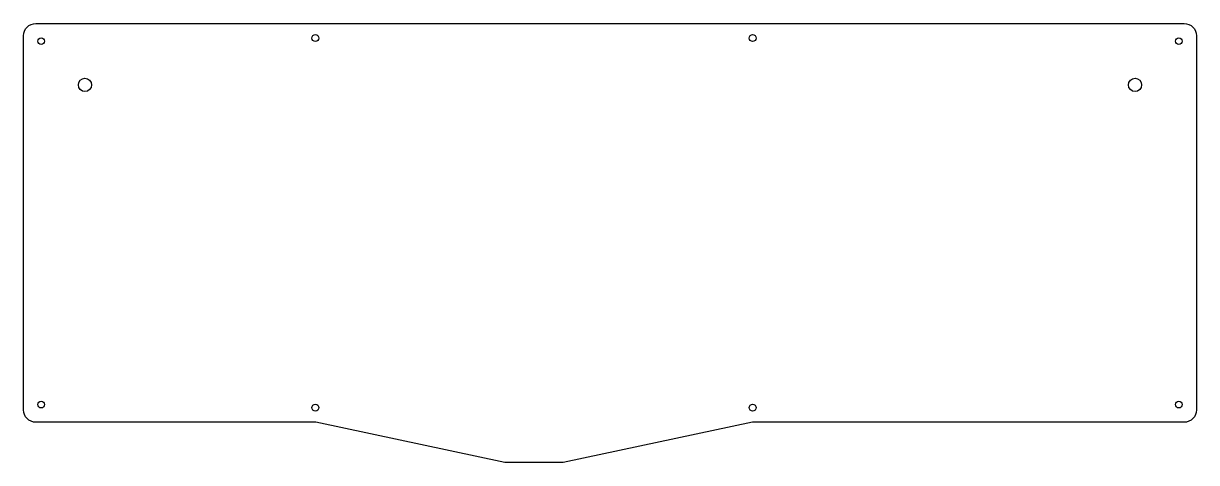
# Model space of a CAD drawing. Header units: millimetres. Extents: x 171 to 553, y 305 to 448.
import ezdxf

# ---------------------------------------------------------------- set-up
doc = ezdxf.new("R2010")
doc.units = ezdxf.units.MM
doc.layers.get('0').update_dxf_attribs({"linetype": 'CONTINUOUS'})

msp = doc.modelspace()

# ---------------------------------------------------------------- linework, layer by layer
msp.add_lwpolyline([(346.53, 304.85), (327.92, 304.85, -0.052408), (327.72, 304.87), (266.24, 317.94, 0.052408), (266.03, 317.96), (175.22, 317.96, -0.414214), (171.22, 321.96), (171.22, 443.69, -0.414214), (175.22, 447.69), (548.65, 447.69, -0.414214), (552.65, 443.69), (552.65, 321.96, -0.414214), (548.65, 317.96), (408.42, 317.96, 0.052408), (408.22, 317.94), (346.74, 304.87, -0.052408)], format="xyb", close=True)
for centre, radius in [((176.97, 441.94), 1.1), ((266.14, 442.94), 1.1), ((408.32, 442.94), 1.1), ((546.9, 441.94), 1.1), ((191.22, 427.69), 2.15), ((532.65, 427.69), 2.15), ((176.97, 323.71), 1.1), ((546.9, 323.71), 1.1), ((266.14, 322.71), 1.1), ((408.32, 322.71), 1.1)]:
    msp.add_circle(centre, radius)

doc.saveas('drawing.dxf')
